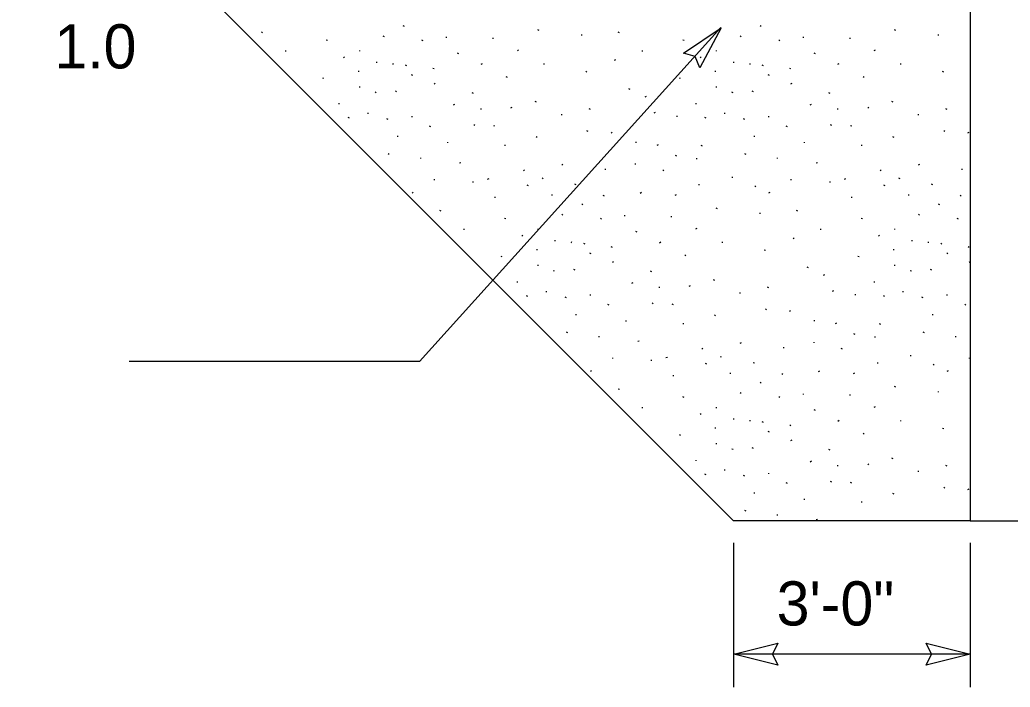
# Model space of a CAD drawing. Extents: x 999.2 to 1036.8, y 998.9 to 1022.8.
# Drawn here: x 1028.935 to 1032.076, y 1008.834 to 1010.951 of the extents above; entities that cross this region are included whole.
import ezdxf

# ---------------------------------------------------------------- set-up
doc = ezdxf.new("R2010")
doc.units = 0
for name, color, linetype in [('01-Slab', 7, 'Continuous'), ('03-Dimensions', 7, 'Continuous'), ('Level 3', 7, 'Continuous'), ('Level 40', 7, 'Continuous'), ('Level 41', 7, 'Continuous')]:
    doc.layers.add(name, color=color, linetype=linetype)

# ---------------------------------------------------------------- blocks, each defined once
blk = doc.blocks.new('ARHEAD')
at = {"layer": 'Level 3'}
blk.add_lwpolyline([(0, 0), (-0.1333, 0.0333), (-0.1167, 0), (-0.1333, -0.0333)], close=True, dxfattribs=at)

msp = doc.modelspace()

# ---------------------------------------------------------------- linework, layer by layer
at = {"layer": '01-Slab'}
for p, q in [((1031.9486, 1011.6146), (1031.9486, 1009.362)), ((1031.9486, 1009.362), (1033.4486, 1009.362))]:
    msp.add_line(p, q, dxfattribs=at)
at = {"layer": '03-Dimensions'}
for p, q in [((1031.1986, 1009.292), (1031.1986, 1008.8341)), ((1031.9486, 1009.292), (1031.9486, 1008.8341)), ((1031.9486, 1008.9391), (1031.1986, 1008.9391))]:
    msp.add_line(p, q, dxfattribs=at)
msp.add_lwpolyline([(1031.1586, 1010.926), (1030.2026, 1009.8672), (1029.2815, 1009.8672)], dxfattribs=at)
at = {"layer": 'Level 40'}
for p, q in [((1030.1551, 1010.9297), (1030.1512, 1010.9317)), ((1031.2865, 1010.9297), (1031.2826, 1010.9317)), ((1029.7051, 1010.9091), (1029.7011, 1010.9111)), ((1030.0916, 1010.8972), (1030.0877, 1010.8991)), ((1030.2885, 1010.8934), (1030.2885, 1010.8964)), ((1030.4363, 1010.8909), (1030.4363, 1010.8938)), ((1030.5818, 1010.9171), (1030.5779, 1010.9191)), ((1030.7171, 1010.9007), (1030.7171, 1010.9037)), ((1030.8365, 1010.9091), (1030.8326, 1010.9111)), ((1031.223, 1010.8972), (1031.2191, 1010.8991)), ((1031.4198, 1010.8934), (1031.4198, 1010.8964)), ((1031.5677, 1010.8909), (1031.5677, 1010.8938)), ((1031.7131, 1010.9171), (1031.7092, 1010.9191)), ((1031.8484, 1010.9007), (1031.8485, 1010.9037)), ((1029.9105, 1010.8847), (1029.9066, 1010.8867)), ((1030.2143, 1010.8842), (1030.2104, 1010.8861)), ((1031.0418, 1010.8847), (1031.0379, 1010.8867)), ((1031.3456, 1010.8842), (1031.3417, 1010.8861)), ((1029.7787, 1010.8503), (1029.7787, 1010.8532)), ((1029.961, 1010.831), (1029.9647, 1010.8333)), ((1030.0131, 1010.851), (1030.0131, 1010.8539)), ((1030.3271, 1010.8429), (1030.3231, 1010.8448)), ((1030.5132, 1010.8536), (1030.5169, 1010.856)), ((1030.9101, 1010.8503), (1030.9101, 1010.8532)), ((1031.0924, 1010.831), (1031.0961, 1010.8333)), ((1031.1445, 1010.851), (1031.1445, 1010.8539)), ((1031.4584, 1010.8429), (1031.4545, 1010.8448)), ((1031.6446, 1010.8536), (1031.6482, 1010.856)), ((1030.0675, 1010.8142), (1030.0675, 1010.8172)), ((1030.1187, 1010.8126), (1030.1181, 1010.8106)), ((1030.1181, 1010.8106), (1030.1183, 1010.8094)), ((1030.1621, 1010.8047), (1030.1582, 1010.8067)), ((1030.2489, 1010.7949), (1030.245, 1010.7968)), ((1030.3981, 1010.8096), (1030.4018, 1010.812)), ((1030.5978, 1010.8089), (1030.5978, 1010.8118)), ((1030.8212, 1010.8224), (1030.825, 1010.8248)), ((1031.1988, 1010.8142), (1031.1988, 1010.8172)), ((1031.2501, 1010.8126), (1031.2496, 1010.8106)), ((1031.2496, 1010.8106), (1031.2496, 1010.8094)), ((1031.2936, 1010.8047), (1031.2896, 1010.8067)), ((1031.3803, 1010.7949), (1031.3764, 1010.7968)), ((1031.5295, 1010.8096), (1031.5331, 1010.812)), ((1031.7292, 1010.8089), (1031.7292, 1010.8118)), ((1029.8994, 1010.7642), (1029.8955, 1010.7662)), ((1030.0101, 1010.7862), (1030.0101, 1010.7891)), ((1030.1813, 1010.7746), (1030.1774, 1010.7766)), ((1030.4816, 1010.7677), (1030.4777, 1010.7697)), ((1030.7336, 1010.7845), (1030.7297, 1010.7864)), ((1031.0307, 1010.7642), (1031.0268, 1010.7662)), ((1031.1414, 1010.7862), (1031.1414, 1010.7891)), ((1031.3126, 1010.7746), (1031.3087, 1010.7766)), ((1031.6131, 1010.7677), (1031.6091, 1010.7697)), ((1031.865, 1010.7845), (1031.8611, 1010.7864)), ((1030.013, 1010.7362), (1030.013, 1010.7391)), ((1030.2488, 1010.7478), (1030.2525, 1010.7502)), ((1030.8705, 1010.7298), (1030.8666, 1010.7318)), ((1031.1443, 1010.7362), (1031.1443, 1010.7391)), ((1031.3801, 1010.7478), (1031.3839, 1010.7502)), ((1030.0653, 1010.7188), (1030.0614, 1010.7208)), ((1030.1301, 1010.7226), (1030.1262, 1010.7246)), ((1030.3734, 1010.717), (1030.3695, 1010.7189)), ((1030.9183, 1010.7061), (1030.9221, 1010.7085)), ((1031.1967, 1010.7188), (1031.1927, 1010.7208)), ((1031.2616, 1010.7226), (1031.2576, 1010.7246)), ((1031.5048, 1010.717), (1031.5009, 1010.7189)), ((1029.9481, 1010.6831), (1029.9481, 1010.6861)), ((1030.3103, 1010.6808), (1030.3141, 1010.6831)), ((1030.3977, 1010.6662), (1030.3977, 1010.6692)), ((1030.4925, 1010.6714), (1030.4961, 1010.6738)), ((1030.5733, 1010.6898), (1030.5694, 1010.6917)), ((1030.7445, 1010.6667), (1030.7406, 1010.6686)), ((1031.0795, 1010.6831), (1031.0795, 1010.6861)), ((1031.4417, 1010.6808), (1031.4454, 1010.6831)), ((1031.5291, 1010.6662), (1031.5291, 1010.6692)), ((1031.6238, 1010.6714), (1031.6275, 1010.6738)), ((1031.7047, 1010.6898), (1031.7007, 1010.6917)), ((1031.8758, 1010.6667), (1031.8719, 1010.6686)), ((1029.9803, 1010.6393), (1029.9764, 1010.6413)), ((1030.0395, 1010.6526), (1030.0395, 1010.6556)), ((1030.1791, 1010.6418), (1030.1791, 1010.6448)), ((1030.6538, 1010.6487), (1030.6538, 1010.6517)), ((1030.9471, 1010.6555), (1030.9507, 1010.6579)), ((1031.0191, 1010.6434), (1031.0191, 1010.6463)), ((1031.1117, 1010.6393), (1031.1078, 1010.6413)), ((1031.1708, 1010.6526), (1031.1708, 1010.6556)), ((1031.3105, 1010.6418), (1031.3105, 1010.6448)), ((1031.7851, 1010.6487), (1031.7851, 1010.6517)), ((1030.1027, 1010.635), (1030.0988, 1010.6369)), ((1030.2382, 1010.6118), (1030.2343, 1010.6138)), ((1030.3783, 1010.6161), (1030.3744, 1010.618)), ((1030.4418, 1010.613), (1030.4379, 1010.6149)), ((1031.2341, 1010.635), (1031.2301, 1010.6369)), ((1031.3696, 1010.6118), (1031.3656, 1010.6138)), ((1031.5096, 1010.6161), (1031.5057, 1010.618)), ((1031.5731, 1010.613), (1031.5692, 1010.6149)), ((1030.1339, 1010.5801), (1030.1339, 1010.5831)), ((1030.5759, 1010.5775), (1030.572, 1010.5795)), ((1030.7376, 1010.5969), (1030.7336, 1010.5988)), ((1030.8101, 1010.5924), (1030.8137, 1010.5947)), ((1031.2652, 1010.5801), (1031.2652, 1010.5831)), ((1031.7073, 1010.5775), (1031.7034, 1010.5795)), ((1031.8689, 1010.5969), (1031.865, 1010.5988)), ((1031.9414, 1010.5924), (1031.9451, 1010.5947)), ((1030.2921, 1010.5601), (1030.2921, 1010.5631)), ((1030.4743, 1010.5513), (1030.4743, 1010.5542)), ((1030.8896, 1010.5608), (1030.8896, 1010.5638)), ((1030.9557, 1010.5536), (1030.9601, 1010.5551)), ((1031.0998, 1010.5499), (1031.0959, 1010.5519)), ((1031.4236, 1010.5601), (1031.4236, 1010.5631)), ((1031.6056, 1010.5513), (1031.6056, 1010.5542)), ((1030.1066, 1010.5241), (1030.1027, 1010.526)), ((1030.2063, 1010.5104), (1030.2064, 1010.5134)), ((1031.0185, 1010.5187), (1031.0146, 1010.5206)), ((1031.0816, 1010.5087), (1031.0816, 1010.5117)), ((1031.2381, 1010.5241), (1031.2341, 1010.526)), ((1031.3377, 1010.5104), (1031.3377, 1010.5134)), ((1030.3289, 1010.4969), (1030.3333, 1010.4984)), ((1030.6538, 1010.4909), (1030.6575, 1010.4932)), ((1030.888, 1010.4916), (1030.888, 1010.4946)), ((1031.4602, 1010.4969), (1031.4646, 1010.4984)), ((1031.7852, 1010.4909), (1031.7889, 1010.4932)), ((1030.5319, 1010.4729), (1030.5356, 1010.4753)), ((1030.7919, 1010.475), (1030.7919, 1010.478)), ((1030.9778, 1010.4717), (1030.9739, 1010.4736)), ((1031.1952, 1010.45), (1031.1952, 1010.453)), ((1031.6633, 1010.4729), (1031.667, 1010.4753)), ((1031.9232, 1010.475), (1031.9232, 1010.478)), ((1030.2501, 1010.442), (1030.2501, 1010.445)), ((1030.3729, 1010.4351), (1030.373, 1010.4381)), ((1030.4186, 1010.4455), (1030.423, 1010.447)), ((1030.5479, 1010.4245), (1030.544, 1010.4265)), ((1030.595, 1010.4461), (1030.5911, 1010.4481)), ((1030.699, 1010.4271), (1030.6951, 1010.429)), ((1031.0898, 1010.4266), (1031.0898, 1010.4296)), ((1031.2694, 1010.4214), (1031.2655, 1010.4233)), ((1031.3815, 1010.442), (1031.3815, 1010.445)), ((1031.5043, 1010.4351), (1031.5043, 1010.4381)), ((1031.5499, 1010.4455), (1031.5543, 1010.447)), ((1031.6792, 1010.4245), (1031.6753, 1010.4265)), ((1031.7263, 1010.4461), (1031.7224, 1010.4481)), ((1031.8304, 1010.4271), (1031.8265, 1010.429)), ((1030.1791, 1010.4018), (1030.1827, 1010.4041)), ((1030.4421, 1010.3866), (1030.4421, 1010.3896)), ((1030.6234, 1010.3941), (1030.6234, 1010.397)), ((1030.7893, 1010.3916), (1030.7854, 1010.3935)), ((1030.9024, 1010.4013), (1030.9061, 1010.4037)), ((1031.0133, 1010.3946), (1031.017, 1010.397)), ((1031.3104, 1010.4018), (1031.3141, 1010.4041)), ((1031.5734, 1010.3866), (1031.5734, 1010.3896)), ((1031.7547, 1010.3941), (1031.7547, 1010.397)), ((1031.9207, 1010.3916), (1031.9168, 1010.3935)), ((1030.7208, 1010.3641), (1030.7169, 1010.3661)), ((1031.8522, 1010.3641), (1031.8483, 1010.3661)), ((1030.2708, 1010.3435), (1030.2669, 1010.3455)), ((1030.6573, 1010.3316), (1030.6534, 1010.3335)), ((1030.8541, 1010.3277), (1030.8541, 1010.3307)), ((1031.0021, 1010.3251), (1031.0021, 1010.3281)), ((1031.1475, 1010.3514), (1031.1436, 1010.3534)), ((1031.2827, 1010.3351), (1031.2827, 1010.3381)), ((1031.4021, 1010.3435), (1031.3982, 1010.3455)), ((1031.7886, 1010.3316), (1031.7847, 1010.3335)), ((1030.4761, 1010.3191), (1030.4722, 1010.3211)), ((1030.78, 1010.3186), (1030.7761, 1010.3205)), ((1031.6076, 1010.3191), (1031.6036, 1010.3211)), ((1031.9113, 1010.3186), (1031.9074, 1010.3205)), ((1030.3444, 1010.2846), (1030.3444, 1010.2876)), ((1030.5267, 1010.2652), (1030.5304, 1010.2676)), ((1030.5787, 1010.2853), (1030.5787, 1010.2882)), ((1030.8927, 1010.2771), (1030.8888, 1010.2791)), ((1031.0789, 1010.2879), (1031.0826, 1010.2902)), ((1031.4757, 1010.2846), (1031.4757, 1010.2876)), ((1031.6581, 1010.2652), (1031.6617, 1010.2676)), ((1031.7101, 1010.2853), (1031.7101, 1010.2882)), ((1030.6331, 1010.2486), (1030.6331, 1010.2515)), ((1030.6844, 1010.2468), (1030.6838, 1010.245)), ((1030.6838, 1010.245), (1030.684, 1010.2437)), ((1030.7278, 1010.2391), (1030.7239, 1010.241)), ((1030.8146, 1010.2291), (1030.8106, 1010.2311)), ((1030.9638, 1010.2439), (1030.9675, 1010.2463)), ((1031.1635, 1010.2432), (1031.1636, 1010.2461)), ((1031.387, 1010.2567), (1031.3906, 1010.2591)), ((1031.7646, 1010.2486), (1031.7646, 1010.2515)), ((1031.8158, 1010.2468), (1031.8152, 1010.245)), ((1031.8152, 1010.245), (1031.8153, 1010.2437)), ((1031.8592, 1010.2391), (1031.8553, 1010.241)), ((1031.946, 1010.2291), (1031.9421, 1010.2311)), ((1030.4651, 1010.1986), (1030.4611, 1010.2006)), ((1030.5757, 1010.2206), (1030.5757, 1010.2235)), ((1030.747, 1010.209), (1030.7431, 1010.2109)), ((1031.0473, 1010.2021), (1031.0434, 1010.204)), ((1031.2993, 1010.2188), (1031.2954, 1010.2207)), ((1031.5964, 1010.1986), (1031.5925, 1010.2006)), ((1031.7071, 1010.2206), (1031.7071, 1010.2235)), ((1031.8783, 1010.209), (1031.8744, 1010.2109)), ((1030.5786, 1010.1706), (1030.5786, 1010.1735)), ((1030.8145, 1010.1821), (1030.8181, 1010.1845)), ((1031.4362, 1010.1641), (1031.4322, 1010.1661)), ((1031.71, 1010.1706), (1031.71, 1010.1735)), ((1031.9459, 1010.1821), (1031.9486, 1010.1839)), ((1030.631, 1010.1531), (1030.6271, 1010.1551)), ((1030.6959, 1010.157), (1030.692, 1010.1589)), ((1030.9391, 1010.1512), (1030.9352, 1010.1532)), ((1031.4841, 1010.1405), (1031.4877, 1010.1428)), ((1031.7624, 1010.1531), (1031.7585, 1010.1551)), ((1031.8272, 1010.157), (1031.8233, 1010.1589)), ((1030.5138, 1010.1175), (1030.5138, 1010.1204)), ((1030.8761, 1010.1151), (1030.8797, 1010.1175)), ((1030.9634, 1010.1006), (1030.9635, 1010.1035)), ((1031.0581, 1010.1057), (1031.0618, 1010.1081)), ((1031.139, 1010.1241), (1031.1351, 1010.1261)), ((1031.6452, 1010.1175), (1031.6452, 1010.1204)), ((1030.546, 1010.0736), (1030.5421, 1010.0756)), ((1030.6051, 1010.087), (1030.6051, 1010.0899)), ((1030.7448, 1010.0761), (1030.7448, 1010.0791)), ((1031.2195, 1010.0831), (1031.2195, 1010.086)), ((1031.3101, 1010.1011), (1031.3062, 1010.103)), ((1031.5127, 1010.0898), (1031.5164, 1010.0922)), ((1031.5848, 1010.0776), (1031.5848, 1010.0806)), ((1031.6774, 1010.0736), (1031.6735, 1010.0756)), ((1031.7365, 1010.087), (1031.7366, 1010.0899)), ((1031.8761, 1010.0761), (1031.8761, 1010.0791)), ((1030.6684, 1010.0693), (1030.6645, 1010.0712)), ((1030.8039, 1010.0461), (1030.8, 1010.0481)), ((1030.944, 1010.0503), (1030.9401, 1010.0523)), ((1031.0075, 1010.0473), (1031.0036, 1010.0492)), ((1031.7997, 1010.0693), (1031.7958, 1010.0712)), ((1031.9353, 1010.0461), (1031.9314, 1010.0481)), ((1030.6996, 1010.0145), (1030.6996, 1010.0174)), ((1031.1416, 1010.0118), (1031.1377, 1010.0138)), ((1031.3032, 1010.0311), (1031.2993, 1010.0331)), ((1031.3757, 1010.0266), (1031.3794, 1010.0291)), ((1031.8309, 1010.0145), (1031.8309, 1010.0174)), ((1030.8578, 1009.9944), (1030.8578, 1009.9974)), ((1031.04, 1009.9856), (1031.04, 1009.9886)), ((1031.4552, 1009.9951), (1031.4552, 1009.9981)), ((1031.5215, 1009.9879), (1031.5259, 1009.9893)), ((1031.6655, 1009.9842), (1031.6616, 1009.9861)), ((1030.6724, 1009.9584), (1030.6685, 1009.9603)), ((1030.7721, 1009.9447), (1030.7721, 1009.9476)), ((1031.5841, 1009.9531), (1031.5802, 1009.955)), ((1031.8037, 1009.9584), (1031.7998, 1009.9603)), ((1031.9034, 1009.9447), (1031.9034, 1009.9476)), ((1030.8946, 1009.9312), (1030.899, 1009.9326)), ((1031.2195, 1009.9251), (1031.2232, 1009.9276)), ((1031.4537, 1009.926), (1031.4537, 1009.9289)), ((1031.6473, 1009.9431), (1031.6473, 1009.946)), ((1031.0976, 1009.9072), (1031.1013, 1009.9096)), ((1031.3576, 1009.9093), (1031.3576, 1009.9122)), ((1031.5435, 1009.9061), (1031.5396, 1009.908)), ((1031.7609, 1009.8843), (1031.7609, 1009.8872)), ((1030.8158, 1009.8763), (1030.8158, 1009.8792)), ((1030.9386, 1009.8695), (1030.9386, 1009.8724)), ((1030.9842, 1009.8798), (1030.9886, 1009.8813)), ((1031.1136, 1009.8588), (1031.1096, 1009.8608)), ((1031.1606, 1009.8804), (1031.1567, 1009.8823)), ((1031.2646, 1009.8613), (1031.2607, 1009.8633)), ((1031.6555, 1009.8609), (1031.6555, 1009.8639)), ((1031.8351, 1009.8557), (1031.8312, 1009.8576)), ((1031.9471, 1009.8763), (1031.9471, 1009.8792)), ((1030.7447, 1009.8361), (1030.7484, 1009.8385)), ((1031.0077, 1009.821), (1031.0077, 1009.8239)), ((1031.1891, 1009.8283), (1031.1891, 1009.8313)), ((1031.355, 1009.8258), (1031.3511, 1009.8278)), ((1031.4681, 1009.8356), (1031.4717, 1009.838)), ((1031.579, 1009.8289), (1031.5826, 1009.8313)), ((1031.8761, 1009.8361), (1031.8798, 1009.8385)), ((1031.2865, 1009.7984), (1031.2826, 1009.8003)), ((1030.8365, 1009.7778), (1030.8326, 1009.7797)), ((1031.223, 1009.7658), (1031.2191, 1009.7678)), ((1031.4198, 1009.7621), (1031.4198, 1009.765)), ((1031.5677, 1009.7595), (1031.5677, 1009.7624)), ((1031.7131, 1009.7857), (1031.7092, 1009.7877)), ((1031.8484, 1009.7694), (1031.8485, 1009.7723)), ((1031.0418, 1009.7534), (1031.0379, 1009.7554)), ((1031.3456, 1009.7528), (1031.3417, 1009.7548)), ((1030.9101, 1009.719), (1030.9101, 1009.7219)), ((1031.0924, 1009.6996), (1031.0961, 1009.702)), ((1031.1445, 1009.7196), (1031.1445, 1009.7226)), ((1031.4584, 1009.7115), (1031.4545, 1009.7135)), ((1031.6446, 1009.7222), (1031.6482, 1009.7246)), ((1031.1988, 1009.6829), (1031.1988, 1009.6858)), ((1031.2501, 1009.6811), (1031.2496, 1009.6793)), ((1031.2496, 1009.6793), (1031.2496, 1009.6781)), ((1031.2936, 1009.6734), (1031.2896, 1009.6753)), ((1031.3803, 1009.6635), (1031.3764, 1009.6655)), ((1031.5295, 1009.6782), (1031.5331, 1009.6806)), ((1031.7292, 1009.6775), (1031.7292, 1009.6805)), ((1031.0307, 1009.6329), (1031.0268, 1009.6348)), ((1031.1414, 1009.6549), (1031.1414, 1009.6578)), ((1031.3126, 1009.6433), (1031.3087, 1009.6452)), ((1031.6131, 1009.6364), (1031.6091, 1009.6383)), ((1031.865, 1009.6531), (1031.8611, 1009.6551)), ((1031.1443, 1009.6048), (1031.1443, 1009.6078)), ((1031.3801, 1009.6165), (1031.3839, 1009.6188)), ((1031.1967, 1009.5875), (1031.1927, 1009.5894)), ((1031.2616, 1009.5912), (1031.2576, 1009.5932)), ((1031.5048, 1009.5856), (1031.5009, 1009.5876)), ((1031.0795, 1009.5518), (1031.0795, 1009.5547)), ((1031.4417, 1009.5494), (1031.4454, 1009.5518)), ((1031.6238, 1009.5401), (1031.6275, 1009.5424)), ((1031.7047, 1009.5584), (1031.7007, 1009.5604)), ((1031.1117, 1009.508), (1031.1078, 1009.5099)), ((1031.1708, 1009.5212), (1031.1708, 1009.5242)), ((1031.3105, 1009.5105), (1031.3105, 1009.5134)), ((1031.5291, 1009.5349), (1031.5291, 1009.5378)), ((1031.7851, 1009.5174), (1031.7851, 1009.5203)), ((1031.8758, 1009.5353), (1031.8719, 1009.5373)), ((1031.2341, 1009.5036), (1031.2301, 1009.5056)), ((1031.3696, 1009.4805), (1031.3656, 1009.4824)), ((1031.5096, 1009.4846), (1031.5057, 1009.4866)), ((1031.5731, 1009.4816), (1031.5692, 1009.4836)), ((1031.2652, 1009.4488), (1031.2652, 1009.4517)), ((1031.7073, 1009.4461), (1031.7034, 1009.4481)), ((1031.8689, 1009.4655), (1031.865, 1009.4675)), ((1031.9414, 1009.461), (1031.9451, 1009.4634)), ((1031.4236, 1009.4287), (1031.4236, 1009.4316)), ((1031.6056, 1009.42), (1031.6056, 1009.4229)), ((1031.2381, 1009.3926), (1031.2341, 1009.3946)), ((1031.3377, 1009.3791), (1031.3377, 1009.382)), ((1031.4602, 1009.3655), (1031.4646, 1009.367))]:
    msp.add_line(p, q, dxfattribs=at)
at = {"layer": 'Level 41'}
for p, q in [((1031.1986, 1009.362), (1027.4723, 1013.0883)), ((1031.9486, 1009.362), (1031.1986, 1009.362))]:
    msp.add_line(p, q, dxfattribs=at)

# ---------------------------------------------------------------- block references
at = {"layer": '03-Dimensions', "xscale": 1.05}
for p, yscale, rotation in [((1031.1591, 1010.9258), -1.0500000000000003, 47.917007286627715), ((1031.1991, 1008.939), -1.05, 180)]:
    msp.add_blockref('ARHEAD', p, dxfattribs=dict(at, yscale=yscale, rotation=rotation))
at = {"layer": '03-Dimensions', "xscale": 1.05, "yscale": -1.05}
msp.add_blockref('ARHEAD', (1031.9491, 1008.939), dxfattribs=at)

# ---------------------------------------------------------------- texts
at = {"layer": '03-Dimensions'}
for s, p in [('1.0', (1029.0446, 1010.7966)), ('3\'-0"', (1031.3352, 1009.0299))]:
    msp.add_text(s, height=0.14, dxfattribs=at).set_placement(p)

doc.saveas('drawing.dxf')
